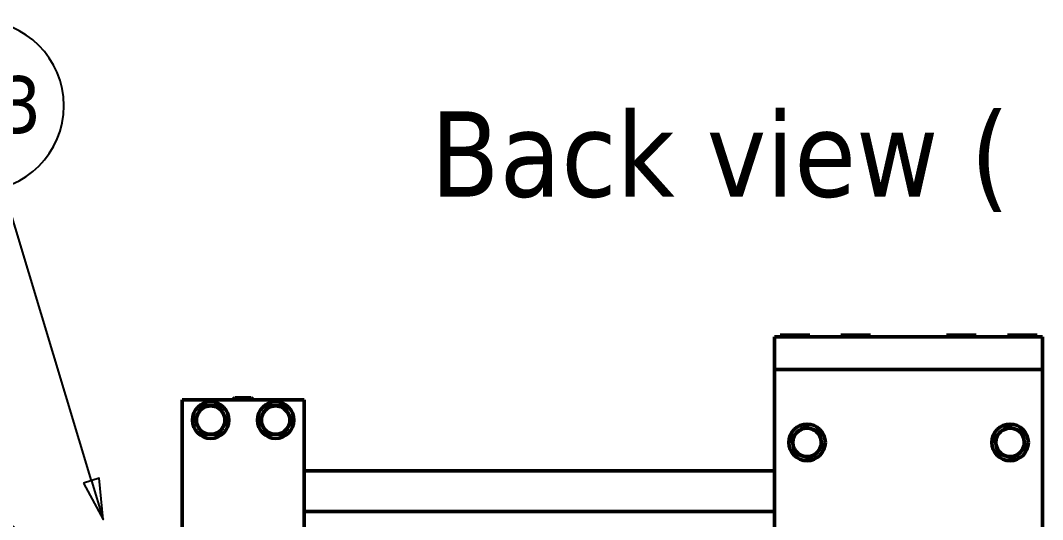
# Model space of a CAD drawing. Header units: millimetres. Extents: x -1492 to 2520, y -1551 to 1782.
# Drawn here: x 235.9 to 613.5, y 634.3 to 818.7 of the extents above; entities that cross this region are included whole.
import ezdxf

# ---------------------------------------------------------------- set-up
doc = ezdxf.new("R2010")
doc.units = ezdxf.units.MM
doc.header["$LTSCALE"] = 6
doc.layers.add('Symbol (ISO)', color=7, linetype='Continuous', lineweight=25)
doc.layers.add('Visible (ISO)', color=7, linetype='Continuous', lineweight=50)
doc.styles.add('Label Text (ISO)', font='tahoma.ttf')
doc.styles.add('Note Text (ISO)', font='tahoma.ttf')

# ---------------------------------------------------------------- blocks, each defined once
blk = doc.blocks.new('Balloon11')
at = {"layer": 'Symbol (ISO)'}
for p, q in [((32.004, 116.102), (22.218, 116.102)), ((48.454, 97.539), (36.079, 107.554)), ((32.004, 105.602), (22.218, 105.602)), ((48.769, 97.928), (48.14, 97.151)), ((50.398, 95.967), (48.769, 97.928)), ((48.14, 97.151), (50.398, 95.967)), ((48.454, 97.539), (50.398, 95.967))]:
    blk.add_line(p, q, dxfattribs=at)
at = {"layer": 'Symbol (ISO)', "flags": 128}
blk.add_lwpolyline([(48.14, 97.151), (50.398, 95.967), (48.769, 97.928), (48.14, 97.151)], dxfattribs=at)
at = {"layer": 'Symbol (ISO)'}
for centre, start, end in [((22.218, 110.852), 90, 270), ((32.004, 110.852), 270, 90)]:
    blk.add_arc(centre, 5.25, start, end, dxfattribs=at)
blk.add_solid([(48.14, 97.151), (50.398, 95.967), (48.769, 97.928), (48.14, 97.151)], dxfattribs=at)
at = {"layer": 'Symbol (ISO)', "insert": (27.111, 110.889), "char_height": 3.5, "attachment_point": 5, "style": 'Note Text (ISO)'}
blk.add_mtext('10-1010', dxfattribs=at)
blk = doc.blocks.new('Balloon25')
at = {"layer": 'Symbol (ISO)'}
for p, q in [((36.734, 136.448), (36.574, 136.448)), ((36.734, 125.948), (36.574, 125.948)), ((43.678, 108.111), (38.241, 126.187)), ((44.156, 108.255), (43.199, 107.967)), ((44.398, 105.717), (44.156, 108.255)), ((43.199, 107.967), (44.398, 105.717)), ((43.678, 108.111), (44.398, 105.717))]:
    blk.add_line(p, q, dxfattribs=at)
at = {"layer": 'Symbol (ISO)', "flags": 128}
blk.add_lwpolyline([(43.199, 107.967), (44.398, 105.717), (44.156, 108.255), (43.199, 107.967)], dxfattribs=at)
at = {"layer": 'Symbol (ISO)'}
for centre, start, end in [((36.574, 131.198), 90, 270), ((36.734, 131.198), 270, 90)]:
    blk.add_arc(centre, 5.25, start, end, dxfattribs=at)
blk.add_solid([(43.199, 107.967), (44.398, 105.717), (44.156, 108.255), (43.199, 107.967)], dxfattribs=at)
at = {"layer": 'Symbol (ISO)', "insert": (36.654, 131.235), "char_height": 3.5, "attachment_point": 5, "style": 'Note Text (ISO)'}
blk.add_mtext('023', dxfattribs=at)

msp = doc.modelspace()

# ---------------------------------------------------------------- linework, layer by layer
at = {"layer": 'Visible (ISO)'}
for p, q in [((516.51, 702.47), (527.46, 702.47)), ((516.51, 702.47), (516.51, 701.79)), ((527.46, 702.47), (527.46, 701.79)), ((539.01, 702.47), (549.96, 702.47)), ((539.01, 702.47), (539.01, 701.79)), ((549.96, 702.47), (549.96, 701.79)), ((578.01, 702.47), (588.96, 702.47)), ((578.01, 702.47), (578.01, 701.79)), ((588.96, 702.47), (588.96, 701.79)), ((600.51, 702.47), (611.46, 702.47)), ((600.51, 702.47), (600.51, 701.79)), ((611.46, 702.47), (611.46, 701.79)), ((514.49, 701.79), (514.49, 689.79)), ((613.49, 701.79), (514.49, 701.79)), ((613.49, 701.79), (613.49, 689.79)), ((613.49, 689.79), (514.49, 689.79)), ((514.49, 689.79), (514.49, 520.37)), ((613.49, 689.79), (514.49, 689.79)), ((613.49, 527.69), (613.49, 689.79)), ((295.64, 678.54), (295.64, 611.04)), ((295.64, 678.54), (340.64, 678.54)), ((315.12, 679.28), (314.39, 678.54)), ((315.12, 679.28), (321.15, 679.28)), ((321.15, 679.28), (321.89, 678.54)), ((340.64, 678.54), (340.64, 611.04)), ((514.49, 652.29), (340.64, 652.29)), ((514.49, 637.29), (340.64, 637.29))]:
    msp.add_line(p, q, dxfattribs=at)
for centre in [(306.14, 671.04), (330.14, 671.04), (526.49, 662.79), (601.49, 662.79)]:
    msp.add_circle(centre, 6.75, dxfattribs=at)
for centre, start, end in [((306.14, 671.04), 90, 150), ((306.14, 671.04), 30, 90), ((330.14, 671.04), 90, 150), ((330.14, 671.04), 30, 90), ((306.14, 671.04), 150, 210), ((306.14, 671.04), 330, 30), ((330.14, 671.04), 150, 210), ((330.14, 671.04), 330, 30), ((306.14, 671.04), 210, 270), ((306.14, 671.04), 270, 330), ((330.14, 671.04), 210, 270), ((330.14, 671.04), 270, 330), ((526.49, 662.79), 131.5628, 191.5628), ((526.49, 662.79), 71.5628, 131.5628), ((526.49, 662.79), 11.5628, 71.5628), ((601.49, 662.79), 131.6721, 191.6721), ((601.49, 662.79), 71.6721, 131.6721), ((601.49, 662.79), 11.6721, 71.6721), ((526.49, 662.79), 191.5628, 251.5628), ((526.49, 662.79), 311.5628, 11.5628), ((601.49, 662.79), 191.6721, 251.6721), ((601.49, 662.79), 311.6721, 11.6721), ((526.49, 662.79), 251.5628, 311.5628), ((601.49, 662.79), 251.6721, 311.6721)]:
    msp.add_arc(centre, 5.25, start, end, dxfattribs=at)
for points in [[(301.59, 673.67), (302.29, 674.88), (303.1, 676.29)], [(303.1, 676.29), (304.73, 676.29), (306.14, 676.29)], [(306.14, 676.29), (307.54, 676.29), (309.17, 676.29)], [(309.17, 676.29), (309.98, 674.88), (310.68, 673.67)], [(325.59, 673.67), (326.29, 674.88), (327.1, 676.29)], [(327.1, 676.29), (328.73, 676.29), (330.14, 676.29)], [(330.14, 676.29), (331.54, 676.29), (333.17, 676.29)], [(333.17, 676.29), (333.98, 674.88), (334.68, 673.67)], [(300.07, 671.04), (300.89, 672.45), (301.59, 673.67)], [(310.68, 673.67), (311.39, 672.45), (312.2, 671.04)], [(324.07, 671.04), (324.89, 672.45), (325.59, 673.67)], [(334.68, 673.67), (335.39, 672.45), (336.2, 671.04)], [(301.59, 668.42), (300.89, 669.63), (300.07, 671.04)], [(303.1, 665.79), (302.29, 667.2), (301.59, 668.42)], [(310.68, 668.42), (309.98, 667.2), (309.17, 665.79)], [(312.2, 671.04), (311.39, 669.63), (310.68, 668.42)], [(325.59, 668.42), (324.89, 669.63), (324.07, 671.04)], [(327.1, 665.79), (326.29, 667.2), (325.59, 668.42)], [(334.68, 668.42), (333.98, 667.2), (333.17, 665.79)], [(336.2, 671.04), (335.39, 669.63), (334.68, 668.42)], [(523.01, 666.72), (524.06, 667.65), (525.27, 668.73)], [(525.27, 668.73), (526.81, 668.22), (528.15, 667.77)], [(598, 666.71), (599.05, 667.65), (600.26, 668.73)], [(600.26, 668.73), (601.8, 668.22), (603.14, 667.77)], [(306.14, 665.79), (304.73, 665.79), (303.1, 665.79)], [(309.17, 665.79), (307.54, 665.79), (306.14, 665.79)], [(330.14, 665.79), (328.73, 665.79), (327.1, 665.79)], [(333.17, 665.79), (331.54, 665.79), (330.14, 665.79)], [(520.74, 664.71), (521.95, 665.79), (523.01, 666.72)], [(521.35, 661.74), (521.06, 663.12), (520.74, 664.71)], [(528.15, 667.77), (529.48, 667.33), (531.02, 666.81)], [(531.02, 666.81), (531.35, 665.22), (531.63, 663.84)], [(595.73, 664.7), (596.95, 665.78), (598, 666.71)], [(596.35, 661.73), (596.06, 663.11), (595.73, 664.7)], [(603.14, 667.77), (604.47, 667.33), (606.02, 666.82)], [(606.02, 666.82), (606.35, 665.23), (606.63, 663.85)], [(521.95, 658.77), (521.63, 660.36), (521.35, 661.74)], [(532.24, 660.87), (531.02, 659.8), (529.97, 658.86)], [(531.63, 663.84), (531.91, 662.46), (532.24, 660.87)], [(596.96, 658.76), (596.63, 660.35), (596.35, 661.73)], [(607.24, 660.88), (606.03, 659.8), (604.98, 658.87)], [(606.63, 663.85), (606.91, 662.47), (607.24, 660.88)], [(524.83, 657.81), (523.49, 658.25), (521.95, 658.77)], [(527.7, 656.85), (526.16, 657.36), (524.83, 657.81)], [(529.97, 658.86), (528.92, 657.93), (527.7, 656.85)], [(599.84, 657.81), (598.5, 658.25), (596.96, 658.76)], [(602.72, 656.85), (601.17, 657.36), (599.84, 657.81)], [(604.98, 658.87), (603.93, 657.93), (602.72, 656.85)]]:
    msp.add_rational_spline(points, [1, 1.0379548493, 1], degree=2, dxfattribs=at)

# ---------------------------------------------------------------- block references
at = {"layer": 'Symbol (ISO)', "xscale": 6, "yscale": 6, "zscale": 6}
for name in ['Balloon25', 'Balloon11']:
    msp.add_blockref(name, (0, 0), dxfattribs=at)

# ---------------------------------------------------------------- texts
at = {"layer": 'Symbol (ISO)', "insert": (387.4, 747.9), "char_height": 31.5, "attachment_point": 7, "style": 'Label Text (ISO)'}
msp.add_mtext('Back view ( 1 : 4 )', dxfattribs=at)

doc.saveas('drawing.dxf')
